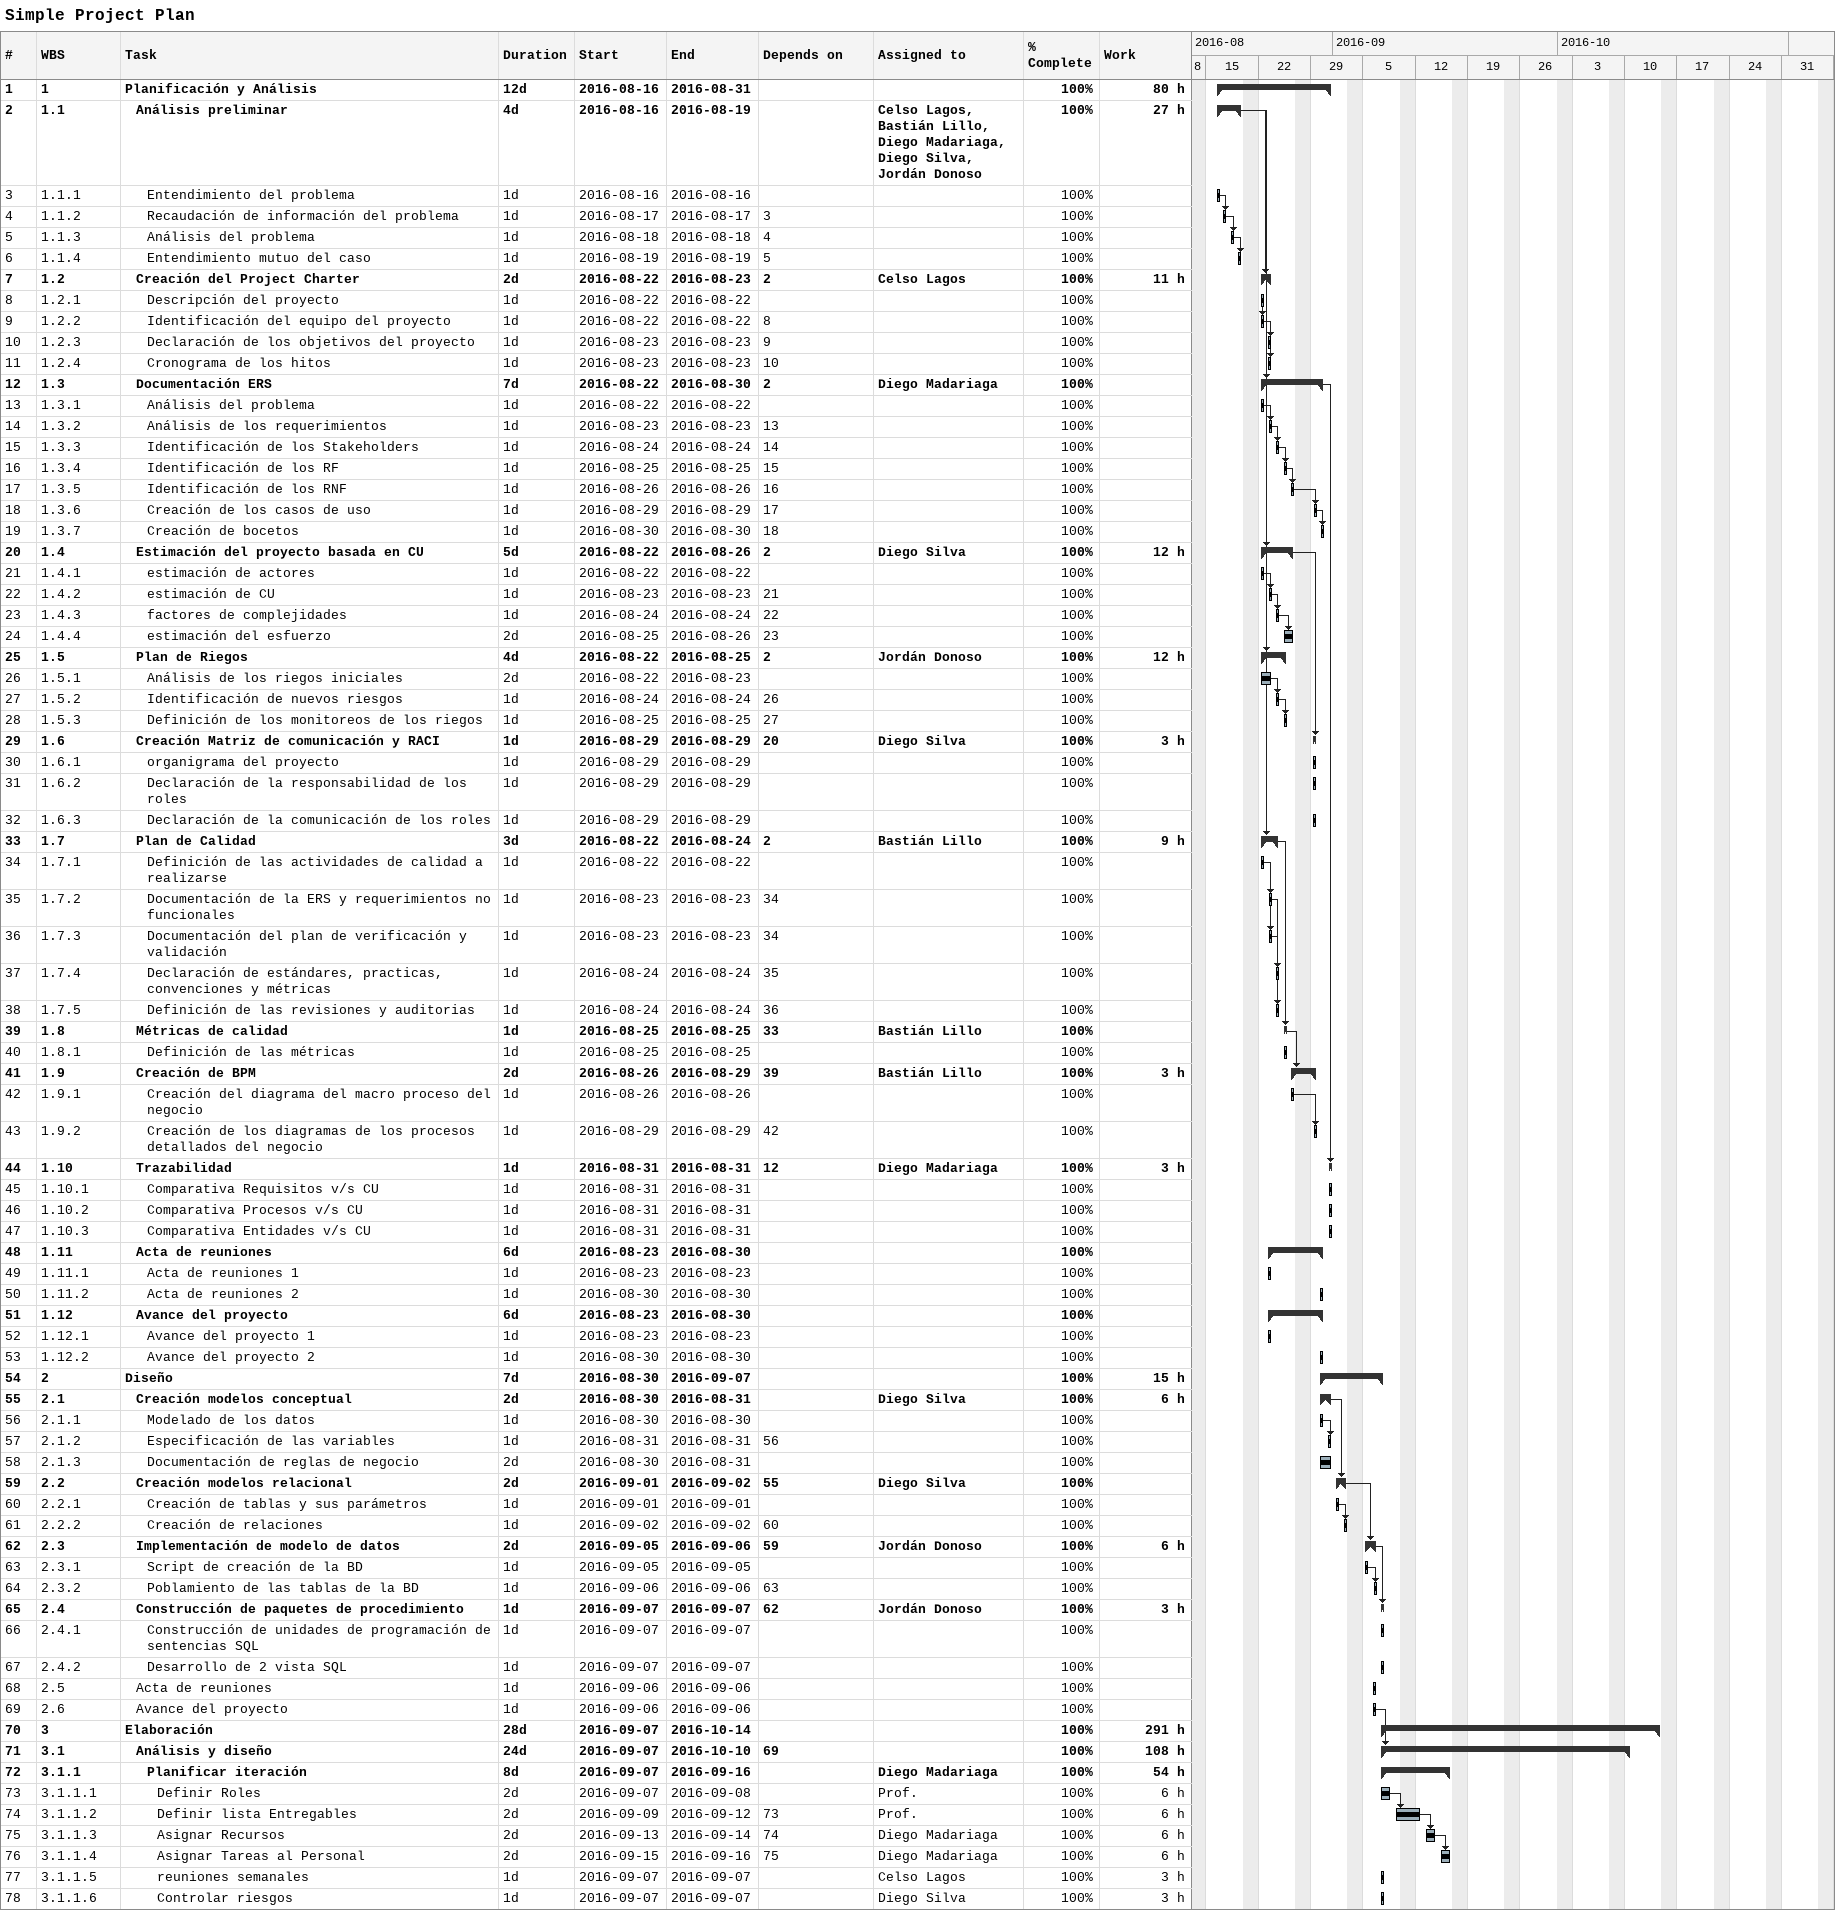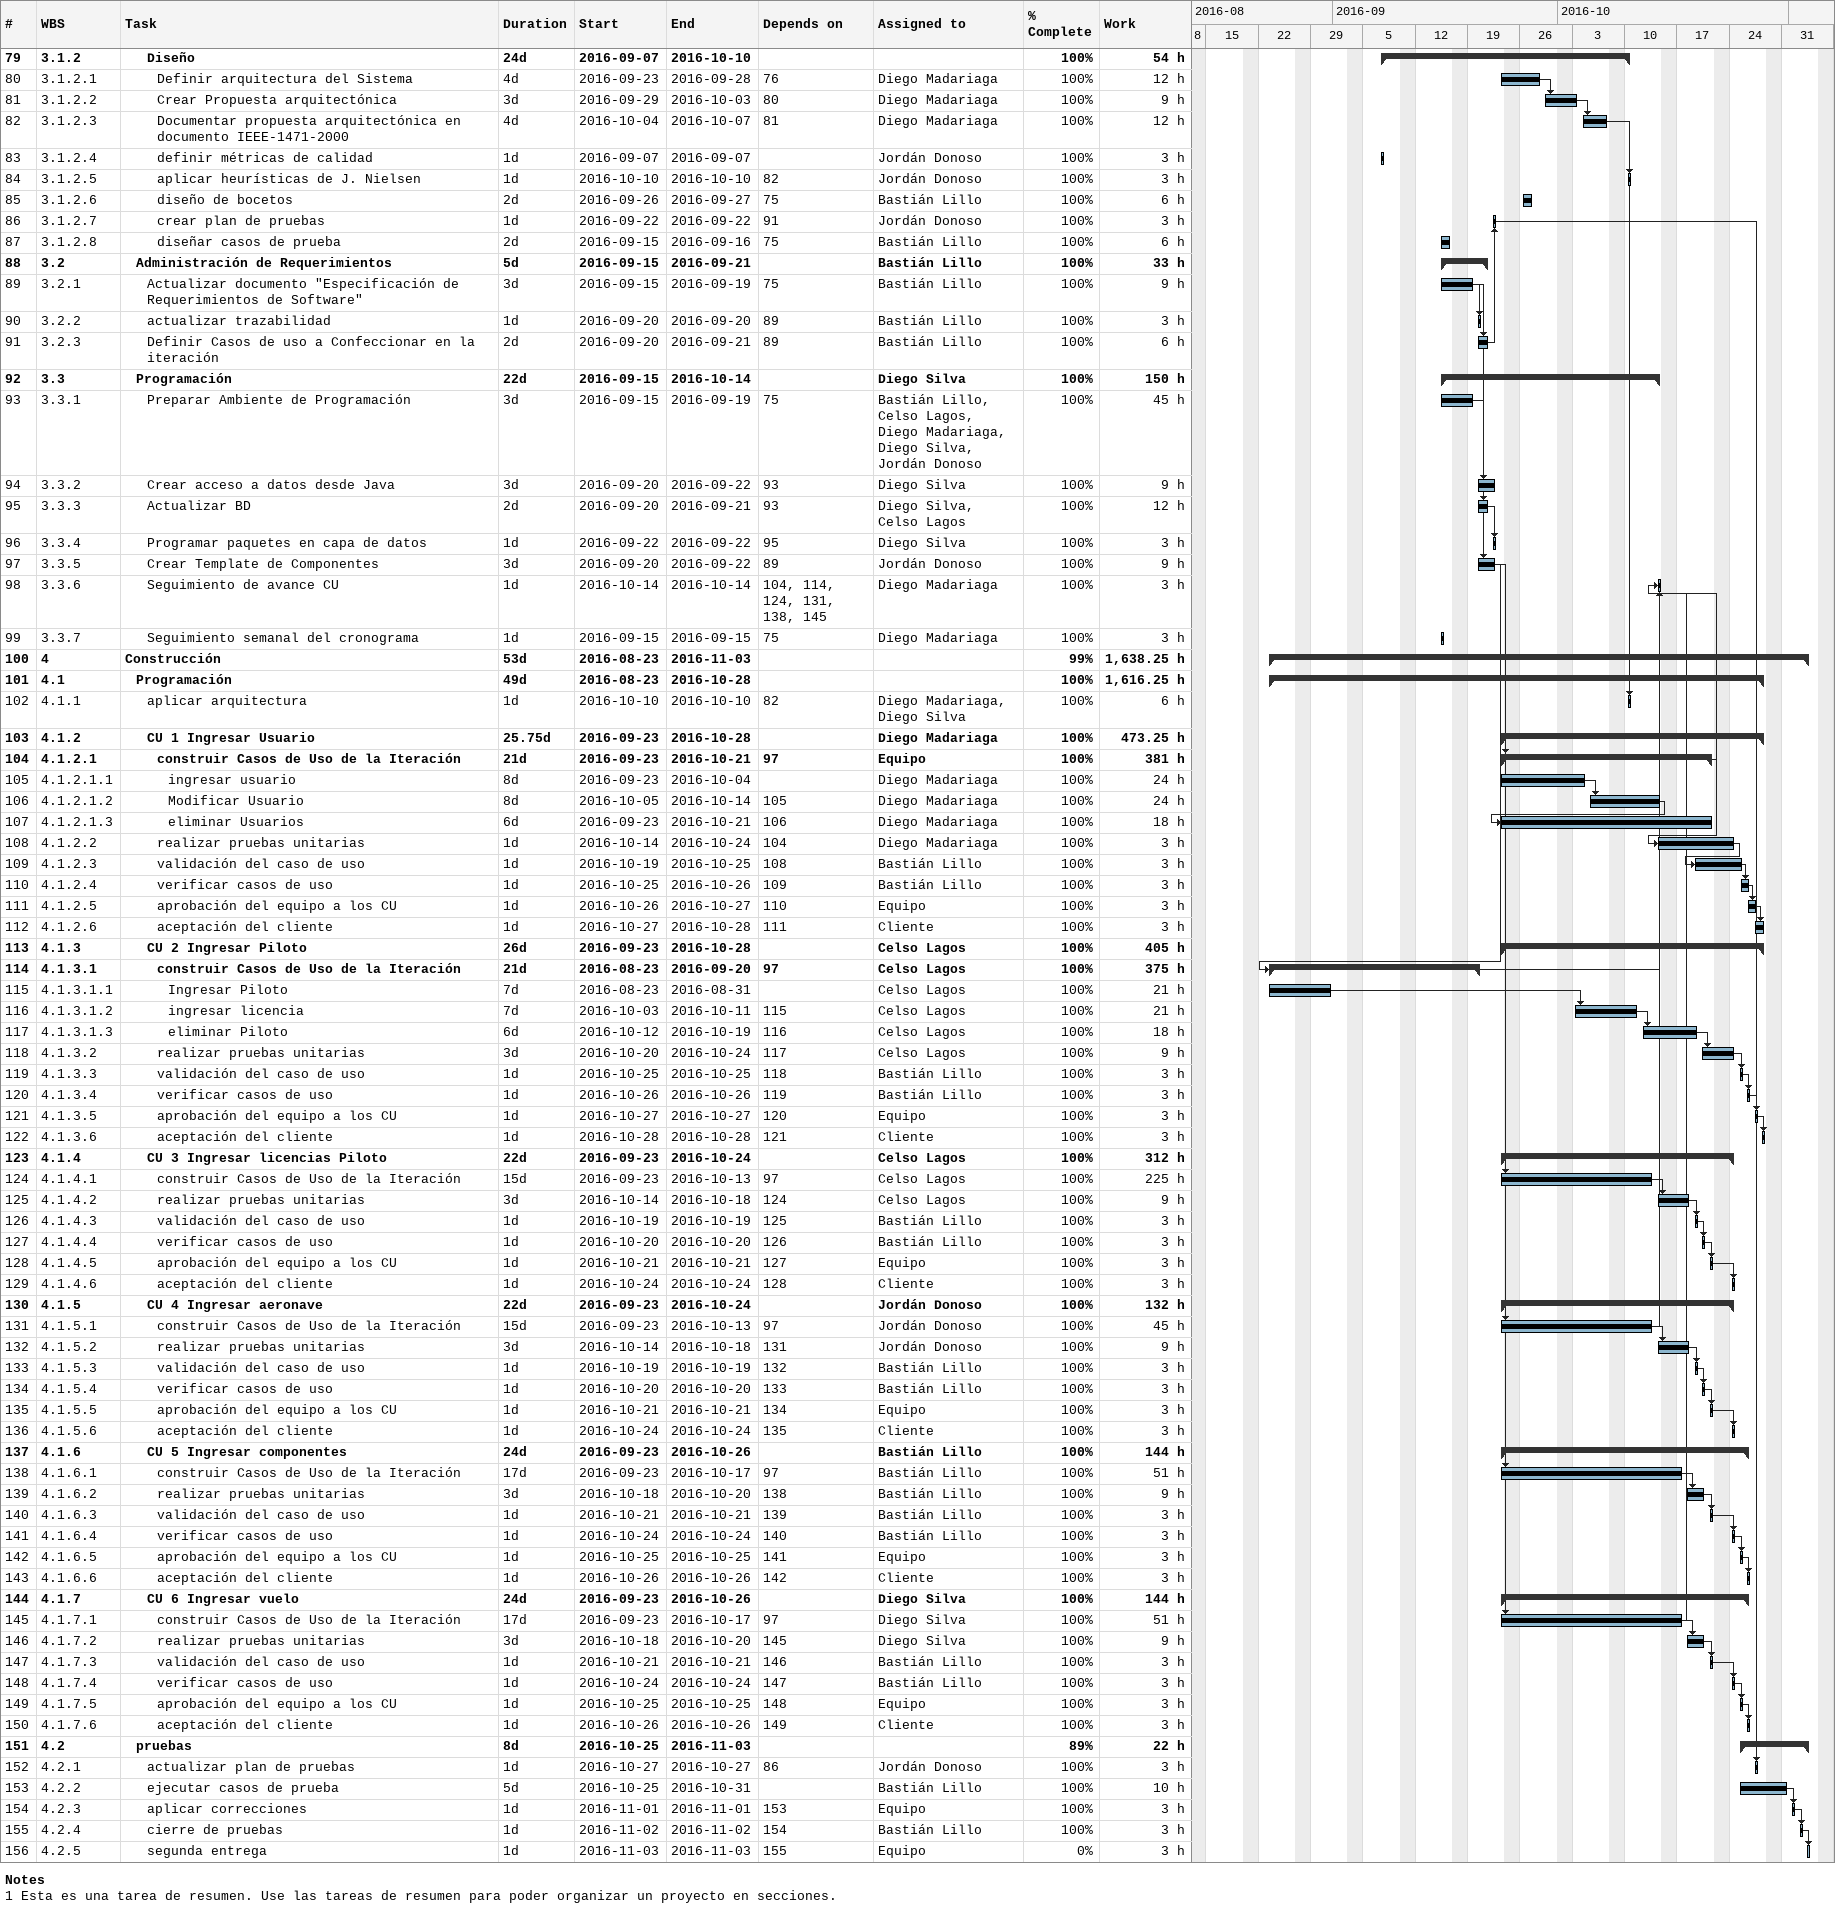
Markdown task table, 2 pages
Simple Project Plan

| ID | WBS | Task | Duration | Start | Finish | Predecessors | Resources | % complete | Work (h) |
|---|---|---|---|---|---|---|---|---|---|
| 1 | 1 | **Planificación y Análisis** | 12d | 2016-08-16 | 2016-08-31 |  |  | 100 | 80 |
| 2 | 1.1 | **Análisis preliminar** | 4d | 2016-08-16 | 2016-08-19 |  | Celso Lagos, Bastián Lillo, Diego Madariaga, Diego Silva, Jordán Donoso | 100 | 27 |
| 3 | 1.1.1 | Entendimiento del problema | 1d | 2016-08-16 | 2016-08-16 |  |  | 100 |  |
| 4 | 1.1.2 | Recaudación de información del problema | 1d | 2016-08-17 | 2016-08-17 | 3 |  | 100 |  |
| 5 | 1.1.3 | Análisis del problema | 1d | 2016-08-18 | 2016-08-18 | 4 |  | 100 |  |
| 6 | 1.1.4 | Entendimiento mutuo del caso | 1d | 2016-08-19 | 2016-08-19 | 5 |  | 100 |  |
| 7 | 1.2 | **Creación del Project Charter** | 2d | 2016-08-22 | 2016-08-23 | 2 | Celso Lagos | 100 | 11 |
| 8 | 1.2.1 | Descripción del proyecto | 1d | 2016-08-22 | 2016-08-22 |  |  | 100 |  |
| 9 | 1.2.2 | Identificación del equipo del proyecto | 1d | 2016-08-22 | 2016-08-22 | 8 |  | 100 |  |
| 10 | 1.2.3 | Declaración de los objetivos del proyecto | 1d | 2016-08-23 | 2016-08-23 | 9 |  | 100 |  |
| 11 | 1.2.4 | Cronograma de los hitos | 1d | 2016-08-23 | 2016-08-23 | 10 |  | 100 |  |
| 12 | 1.3 | **Documentación ERS** | 7d | 2016-08-22 | 2016-08-30 | 2 | Diego Madariaga | 100 |  |
| 13 | 1.3.1 | Análisis del problema | 1d | 2016-08-22 | 2016-08-22 |  |  | 100 |  |
| 14 | 1.3.2 | Análisis de los requerimientos | 1d | 2016-08-23 | 2016-08-23 | 13 |  | 100 |  |
| 15 | 1.3.3 | Identificación de los Stakeholders | 1d | 2016-08-24 | 2016-08-24 | 14 |  | 100 |  |
| 16 | 1.3.4 | Identificación de los RF | 1d | 2016-08-25 | 2016-08-25 | 15 |  | 100 |  |
| 17 | 1.3.5 | Identificación de los RNF | 1d | 2016-08-26 | 2016-08-26 | 16 |  | 100 |  |
| 18 | 1.3.6 | Creación de los casos de uso | 1d | 2016-08-29 | 2016-08-29 | 17 |  | 100 |  |
| 19 | 1.3.7 | Creación de bocetos | 1d | 2016-08-30 | 2016-08-30 | 18 |  | 100 |  |
| 20 | 1.4 | **Estimación del proyecto basada en CU** | 5d | 2016-08-22 | 2016-08-26 | 2 | Diego Silva | 100 | 12 |
| 21 | 1.4.1 | estimación de actores | 1d | 2016-08-22 | 2016-08-22 |  |  | 100 |  |
| 22 | 1.4.2 | estimación de CU | 1d | 2016-08-23 | 2016-08-23 | 21 |  | 100 |  |
| 23 | 1.4.3 | factores de complejidades | 1d | 2016-08-24 | 2016-08-24 | 22 |  | 100 |  |
| 24 | 1.4.4 | estimación del esfuerzo | 2d | 2016-08-25 | 2016-08-26 | 23 |  | 100 |  |
| 25 | 1.5 | **Plan de Riegos** | 4d | 2016-08-22 | 2016-08-25 | 2 | Jordán Donoso | 100 | 12 |
| 26 | 1.5.1 | Análisis de los riegos iniciales | 2d | 2016-08-22 | 2016-08-23 |  |  | 100 |  |
| 27 | 1.5.2 | Identificación de nuevos riesgos | 1d | 2016-08-24 | 2016-08-24 | 26 |  | 100 |  |
| 28 | 1.5.3 | Definición de los monitoreos de los riegos | 1d | 2016-08-25 | 2016-08-25 | 27 |  | 100 |  |
| 29 | 1.6 | **Creación Matriz de comunicación y RACI** | 1d | 2016-08-29 | 2016-08-29 | 20 | Diego Silva | 100 | 3 |
| 30 | 1.6.1 | organigrama del proyecto | 1d | 2016-08-29 | 2016-08-29 |  |  | 100 |  |
| 31 | 1.6.2 | Declaración de la responsabilidad de los roles | 1d | 2016-08-29 | 2016-08-29 |  |  | 100 |  |
| 32 | 1.6.3 | Declaración de la comunicación de los roles | 1d | 2016-08-29 | 2016-08-29 |  |  | 100 |  |
| 33 | 1.7 | **Plan de Calidad** | 3d | 2016-08-22 | 2016-08-24 | 2 | Bastián Lillo | 100 | 9 |
| 34 | 1.7.1 | Definición de las actividades de calidad a realizarse | 1d | 2016-08-22 | 2016-08-22 |  |  | 100 |  |
| 35 | 1.7.2 | Documentación de la ERS y requerimientos no funcionales | 1d | 2016-08-23 | 2016-08-23 | 34 |  | 100 |  |
| 36 | 1.7.3 | Documentación del plan de verificación y validación | 1d | 2016-08-23 | 2016-08-23 | 34 |  | 100 |  |
| 37 | 1.7.4 | Declaración de estándares, practicas, convenciones y métricas | 1d | 2016-08-24 | 2016-08-24 | 35 |  | 100 |  |
| 38 | 1.7.5 | Definición de las revisiones y auditorias | 1d | 2016-08-24 | 2016-08-24 | 36 |  | 100 |  |
| 39 | 1.8 | **Métricas de calidad** | 1d | 2016-08-25 | 2016-08-25 | 33 | Bastián Lillo | 100 |  |
| 40 | 1.8.1 | Definición de las métricas | 1d | 2016-08-25 | 2016-08-25 |  |  | 100 |  |
| 41 | 1.9 | **Creación de BPM** | 2d | 2016-08-26 | 2016-08-29 | 39 | Bastián Lillo | 100 | 3 |
| 42 | 1.9.1 | Creación del diagrama del macro proceso del negocio | 1d | 2016-08-26 | 2016-08-26 |  |  | 100 |  |
| 43 | 1.9.2 | Creación de los diagramas de los procesos detallados del negocio | 1d | 2016-08-29 | 2016-08-29 | 42 |  | 100 |  |
| 44 | 1.10 | **Trazabilidad** | 1d | 2016-08-31 | 2016-08-31 | 12 | Diego Madariaga | 100 | 3 |
| 45 | 1.10.1 | Comparativa Requisitos v/s CU | 1d | 2016-08-31 | 2016-08-31 |  |  | 100 |  |
| 46 | 1.10.2 | Comparativa Procesos v/s CU | 1d | 2016-08-31 | 2016-08-31 |  |  | 100 |  |
| 47 | 1.10.3 | Comparativa Entidades v/s CU | 1d | 2016-08-31 | 2016-08-31 |  |  | 100 |  |
| 48 | 1.11 | **Acta de reuniones** | 6d | 2016-08-23 | 2016-08-30 |  |  | 100 |  |
| 49 | 1.11.1 | Acta de reuniones 1 | 1d | 2016-08-23 | 2016-08-23 |  |  | 100 |  |
| 50 | 1.11.2 | Acta de reuniones 2 | 1d | 2016-08-30 | 2016-08-30 |  |  | 100 |  |
| 51 | 1.12 | **Avance del proyecto** | 6d | 2016-08-23 | 2016-08-30 |  |  | 100 |  |
| 52 | 1.12.1 | Avance del proyecto 1 | 1d | 2016-08-23 | 2016-08-23 |  |  | 100 |  |
| 53 | 1.12.2 | Avance del proyecto 2 | 1d | 2016-08-30 | 2016-08-30 |  |  | 100 |  |
| 54 | 2 | **Diseño** | 7d | 2016-08-30 | 2016-09-07 |  |  | 100 | 15 |
| 55 | 2.1 | **Creación modelos conceptual** | 2d | 2016-08-30 | 2016-08-31 |  | Diego Silva | 100 | 6 |
| 56 | 2.1.1 | Modelado de los datos | 1d | 2016-08-30 | 2016-08-30 |  |  | 100 |  |
| 57 | 2.1.2 | Especificación de las variables | 1d | 2016-08-31 | 2016-08-31 | 56 |  | 100 |  |
| 58 | 2.1.3 | Documentación de reglas de negocio | 2d | 2016-08-30 | 2016-08-31 |  |  | 100 |  |
| 59 | 2.2 | **Creación modelos relacional** | 2d | 2016-09-01 | 2016-09-02 | 55 | Diego Silva | 100 |  |
| 60 | 2.2.1 | Creación de tablas y sus parámetros | 1d | 2016-09-01 | 2016-09-01 |  |  | 100 |  |
| 61 | 2.2.2 | Creación de relaciones | 1d | 2016-09-02 | 2016-09-02 | 60 |  | 100 |  |
| 62 | 2.3 | **Implementación de modelo de datos** | 2d | 2016-09-05 | 2016-09-06 | 59 | Jordán Donoso | 100 | 6 |
| 63 | 2.3.1 | Script de creación de la BD | 1d | 2016-09-05 | 2016-09-05 |  |  | 100 |  |
| 64 | 2.3.2 | Poblamiento de las tablas de la BD | 1d | 2016-09-06 | 2016-09-06 | 63 |  | 100 |  |
| 65 | 2.4 | **Construcción de paquetes de procedimiento** | 1d | 2016-09-07 | 2016-09-07 | 62 | Jordán Donoso | 100 | 3 |
| 66 | 2.4.1 | Construcción de unidades de programación de sentencias SQL | 1d | 2016-09-07 | 2016-09-07 |  |  | 100 |  |
| 67 | 2.4.2 | Desarrollo de 2 vista SQL | 1d | 2016-09-07 | 2016-09-07 |  |  | 100 |  |
| 68 | 2.5 | Acta de reuniones | 1d | 2016-09-06 | 2016-09-06 |  |  | 100 |  |
| 69 | 2.6 | Avance del proyecto | 1d | 2016-09-06 | 2016-09-06 |  |  | 100 |  |
| 70 | 3 | **Elaboración** | 28d | 2016-09-07 | 2016-10-14 |  |  | 100 | 291 |
| 71 | 3.1 | **Análisis y diseño** | 24d | 2016-09-07 | 2016-10-10 | 69 |  | 100 | 108 |
| 72 | 3.1.1 | **Planificar iteración** | 8d | 2016-09-07 | 2016-09-16 |  | Diego Madariaga | 100 | 54 |
| 73 | 3.1.1.1 | Definir Roles | 2d | 2016-09-07 | 2016-09-08 |  | Prof. | 100 | 6 |
| 74 | 3.1.1.2 | Definir lista Entregables | 2d | 2016-09-09 | 2016-09-12 | 73 | Prof. | 100 | 6 |
| 75 | 3.1.1.3 | Asignar Recursos | 2d | 2016-09-13 | 2016-09-14 | 74 | Diego Madariaga | 100 | 6 |
| 76 | 3.1.1.4 | Asignar Tareas al Personal | 2d | 2016-09-15 | 2016-09-16 | 75 | Diego Madariaga | 100 | 6 |
| 77 | 3.1.1.5 | reuniones semanales | 1d | 2016-09-07 | 2016-09-07 |  | Celso Lagos | 100 | 3 |
| 78 | 3.1.1.6 | Controlar riesgos | 1d | 2016-09-07 | 2016-09-07 |  | Diego Silva | 100 | 3 |
| 79 | 3.1.2 | **Diseño** | 24d | 2016-09-07 | 2016-10-10 |  |  | 100 | 54 |
| 80 | 3.1.2.1 | Definir arquitectura del Sistema | 4d | 2016-09-23 | 2016-09-28 | 76 | Diego Madariaga | 100 | 12 |
| 81 | 3.1.2.2 | Crear Propuesta arquitectónica | 3d | 2016-09-29 | 2016-10-03 | 80 | Diego Madariaga | 100 | 9 |
| 82 | 3.1.2.3 | Documentar propuesta arquitectónica en documento IEEE-1471-2000 | 4d | 2016-10-04 | 2016-10-07 | 81 | Diego Madariaga | 100 | 12 |
| 83 | 3.1.2.4 | definir métricas de calidad | 1d | 2016-09-07 | 2016-09-07 |  | Jordán Donoso | 100 | 3 |
| 84 | 3.1.2.5 | aplicar heurísticas de J. Nielsen | 1d | 2016-10-10 | 2016-10-10 | 82 | Jordán Donoso | 100 | 3 |
| 85 | 3.1.2.6 | diseño de bocetos | 2d | 2016-09-26 | 2016-09-27 | 75 | Bastián Lillo | 100 | 6 |
| 86 | 3.1.2.7 | crear plan de pruebas | 1d | 2016-09-22 | 2016-09-22 | 91 | Jordán Donoso | 100 | 3 |
| 87 | 3.1.2.8 | diseñar casos de prueba | 2d | 2016-09-15 | 2016-09-16 | 75 | Bastián Lillo | 100 | 6 |
| 88 | 3.2 | **Administración de Requerimientos** | 5d | 2016-09-15 | 2016-09-21 |  | Bastián Lillo | 100 | 33 |
| 89 | 3.2.1 | Actualizar documento "Especificación de Requerimientos de Software" | 3d | 2016-09-15 | 2016-09-19 | 75 | Bastián Lillo | 100 | 9 |
| 90 | 3.2.2 | actualizar trazabilidad | 1d | 2016-09-20 | 2016-09-20 | 89 | Bastián Lillo | 100 | 3 |
| 91 | 3.2.3 | Definir Casos de uso a Confeccionar en la iteración | 2d | 2016-09-20 | 2016-09-21 | 89 | Bastián Lillo | 100 | 6 |
| 92 | 3.3 | **Programación** | 22d | 2016-09-15 | 2016-10-14 |  | Diego Silva | 100 | 150 |
| 93 | 3.3.1 | Preparar Ambiente de Programación | 3d | 2016-09-15 | 2016-09-19 | 75 | Bastián Lillo, Celso Lagos, Diego Madariaga, Diego Silva, Jordán Donoso | 100 | 45 |
| 94 | 3.3.2 | Crear acceso a datos desde Java | 3d | 2016-09-20 | 2016-09-22 | 93 | Diego Silva | 100 | 9 |
| 95 | 3.3.3 | Actualizar BD | 2d | 2016-09-20 | 2016-09-21 | 93 | Diego Silva, Celso Lagos | 100 | 12 |
| 96 | 3.3.4 | Programar paquetes en capa de datos | 1d | 2016-09-22 | 2016-09-22 | 95 | Diego Silva | 100 | 3 |
| 97 | 3.3.5 | Crear Template de Componentes | 3d | 2016-09-20 | 2016-09-22 | 89 | Jordán Donoso | 100 | 9 |
| 98 | 3.3.6 | Seguimiento de avance CU | 1d | 2016-10-14 | 2016-10-14 | 104, 114, 124, 131, 138, 145 | Diego Madariaga | 100 | 3 |
| 99 | 3.3.7 | Seguimiento semanal del cronograma | 1d | 2016-09-15 | 2016-09-15 | 75 | Diego Madariaga | 100 | 3 |
| 100 | 4 | **Construcción** | 53d | 2016-08-23 | 2016-11-03 |  |  | 99 | 1638.25 |
| 101 | 4.1 | **Programación** | 49d | 2016-08-23 | 2016-10-28 |  |  | 100 | 1616.25 |
| 102 | 4.1.1 | aplicar arquitectura | 1d | 2016-10-10 | 2016-10-10 | 82 | Diego Madariaga, Diego Silva | 100 | 6 |
| 103 | 4.1.2 | **CU 1 Ingresar Usuario** | 25.75d | 2016-09-23 | 2016-10-28 |  | Diego Madariaga | 100 | 473.25 |
| 104 | 4.1.2.1 | **construir Casos de Uso de la Iteración** | 21d | 2016-09-23 | 2016-10-21 | 97 | Equipo | 100 | 381 |
| 105 | 4.1.2.1.1 | ingresar usuario | 8d | 2016-09-23 | 2016-10-04 |  | Diego Madariaga | 100 | 24 |
| 106 | 4.1.2.1.2 | Modificar Usuario | 8d | 2016-10-05 | 2016-10-14 | 105 | Diego Madariaga | 100 | 24 |
| 107 | 4.1.2.1.3 | eliminar Usuarios | 6d | 2016-09-23 | 2016-10-21 | 106 | Diego Madariaga | 100 | 18 |
| 108 | 4.1.2.2 | realizar pruebas unitarias | 1d | 2016-10-14 | 2016-10-24 | 104 | Diego Madariaga | 100 | 3 |
| 109 | 4.1.2.3 | validación del caso de uso | 1d | 2016-10-19 | 2016-10-25 | 108 | Bastián Lillo | 100 | 3 |
| 110 | 4.1.2.4 | verificar casos de uso | 1d | 2016-10-25 | 2016-10-26 | 109 | Bastián Lillo | 100 | 3 |
| 111 | 4.1.2.5 | aprobación del equipo a los CU | 1d | 2016-10-26 | 2016-10-27 | 110 | Equipo | 100 | 3 |
| 112 | 4.1.2.6 | aceptación del cliente | 1d | 2016-10-27 | 2016-10-28 | 111 | Cliente | 100 | 3 |
| 113 | 4.1.3 | **CU 2 Ingresar Piloto** | 26d | 2016-09-23 | 2016-10-28 |  | Celso Lagos | 100 | 405 |
| 114 | 4.1.3.1 | **construir Casos de Uso de la Iteración** | 21d | 2016-08-23 | 2016-09-20 | 97 | Celso Lagos | 100 | 375 |
| 115 | 4.1.3.1.1 | Ingresar Piloto | 7d | 2016-08-23 | 2016-08-31 |  | Celso Lagos | 100 | 21 |
| 116 | 4.1.3.1.2 | ingresar licencia | 7d | 2016-10-03 | 2016-10-11 | 115 | Celso Lagos | 100 | 21 |
| 117 | 4.1.3.1.3 | eliminar Piloto | 6d | 2016-10-12 | 2016-10-19 | 116 | Celso Lagos | 100 | 18 |
| 118 | 4.1.3.2 | realizar pruebas unitarias | 3d | 2016-10-20 | 2016-10-24 | 117 | Celso Lagos | 100 | 9 |
| 119 | 4.1.3.3 | validación del caso de uso | 1d | 2016-10-25 | 2016-10-25 | 118 | Bastián Lillo | 100 | 3 |
| 120 | 4.1.3.4 | verificar casos de uso | 1d | 2016-10-26 | 2016-10-26 | 119 | Bastián Lillo | 100 | 3 |
| 121 | 4.1.3.5 | aprobación del equipo a los CU | 1d | 2016-10-27 | 2016-10-27 | 120 | Equipo | 100 | 3 |
| 122 | 4.1.3.6 | aceptación del cliente | 1d | 2016-10-28 | 2016-10-28 | 121 | Cliente | 100 | 3 |
| 123 | 4.1.4 | **CU 3 Ingresar licencias Piloto** | 22d | 2016-09-23 | 2016-10-24 |  | Celso Lagos | 100 | 312 |
| 124 | 4.1.4.1 | construir Casos de Uso de la Iteración | 15d | 2016-09-23 | 2016-10-13 | 97 | Celso Lagos | 100 | 225 |
| 125 | 4.1.4.2 | realizar pruebas unitarias | 3d | 2016-10-14 | 2016-10-18 | 124 | Celso Lagos | 100 | 9 |
| 126 | 4.1.4.3 | validación del caso de uso | 1d | 2016-10-19 | 2016-10-19 | 125 | Bastián Lillo | 100 | 3 |
| 127 | 4.1.4.4 | verificar casos de uso | 1d | 2016-10-20 | 2016-10-20 | 126 | Bastián Lillo | 100 | 3 |
| 128 | 4.1.4.5 | aprobación del equipo a los CU | 1d | 2016-10-21 | 2016-10-21 | 127 | Equipo | 100 | 3 |
| 129 | 4.1.4.6 | aceptación del cliente | 1d | 2016-10-24 | 2016-10-24 | 128 | Cliente | 100 | 3 |
| 130 | 4.1.5 | **CU 4 Ingresar aeronave** | 22d | 2016-09-23 | 2016-10-24 |  | Jordán Donoso | 100 | 132 |
| 131 | 4.1.5.1 | construir Casos de Uso de la Iteración | 15d | 2016-09-23 | 2016-10-13 | 97 | Jordán Donoso | 100 | 45 |
| 132 | 4.1.5.2 | realizar pruebas unitarias | 3d | 2016-10-14 | 2016-10-18 | 131 | Jordán Donoso | 100 | 9 |
| 133 | 4.1.5.3 | validación del caso de uso | 1d | 2016-10-19 | 2016-10-19 | 132 | Bastián Lillo | 100 | 3 |
| 134 | 4.1.5.4 | verificar casos de uso | 1d | 2016-10-20 | 2016-10-20 | 133 | Bastián Lillo | 100 | 3 |
| 135 | 4.1.5.5 | aprobación del equipo a los CU | 1d | 2016-10-21 | 2016-10-21 | 134 | Equipo | 100 | 3 |
| 136 | 4.1.5.6 | aceptación del cliente | 1d | 2016-10-24 | 2016-10-24 | 135 | Cliente | 100 | 3 |
| 137 | 4.1.6 | **CU 5 Ingresar componentes** | 24d | 2016-09-23 | 2016-10-26 |  | Bastián Lillo | 100 | 144 |
| 138 | 4.1.6.1 | construir Casos de Uso de la Iteración | 17d | 2016-09-23 | 2016-10-17 | 97 | Bastián Lillo | 100 | 51 |
| 139 | 4.1.6.2 | realizar pruebas unitarias | 3d | 2016-10-18 | 2016-10-20 | 138 | Bastián Lillo | 100 | 9 |
| 140 | 4.1.6.3 | validación del caso de uso | 1d | 2016-10-21 | 2016-10-21 | 139 | Bastián Lillo | 100 | 3 |
| 141 | 4.1.6.4 | verificar casos de uso | 1d | 2016-10-24 | 2016-10-24 | 140 | Bastián Lillo | 100 | 3 |
| 142 | 4.1.6.5 | aprobación del equipo a los CU | 1d | 2016-10-25 | 2016-10-25 | 141 | Equipo | 100 | 3 |
| 143 | 4.1.6.6 | aceptación del cliente | 1d | 2016-10-26 | 2016-10-26 | 142 | Cliente | 100 | 3 |
| 144 | 4.1.7 | **CU 6 Ingresar vuelo** | 24d | 2016-09-23 | 2016-10-26 |  | Diego Silva | 100 | 144 |
| 145 | 4.1.7.1 | construir Casos de Uso de la Iteración | 17d | 2016-09-23 | 2016-10-17 | 97 | Diego Silva | 100 | 51 |
| 146 | 4.1.7.2 | realizar pruebas unitarias | 3d | 2016-10-18 | 2016-10-20 | 145 | Diego Silva | 100 | 9 |
| 147 | 4.1.7.3 | validación del caso de uso | 1d | 2016-10-21 | 2016-10-21 | 146 | Bastián Lillo | 100 | 3 |
| 148 | 4.1.7.4 | verificar casos de uso | 1d | 2016-10-24 | 2016-10-24 | 147 | Bastián Lillo | 100 | 3 |
| 149 | 4.1.7.5 | aprobación del equipo a los CU | 1d | 2016-10-25 | 2016-10-25 | 148 | Equipo | 100 | 3 |
| 150 | 4.1.7.6 | aceptación del cliente | 1d | 2016-10-26 | 2016-10-26 | 149 | Cliente | 100 | 3 |
| 151 | 4.2 | **pruebas** | 8d | 2016-10-25 | 2016-11-03 |  |  | 89 | 22 |
| 152 | 4.2.1 | actualizar plan de pruebas | 1d | 2016-10-27 | 2016-10-27 | 86 | Jordán Donoso | 100 | 3 |
| 153 | 4.2.2 | ejecutar casos de prueba | 5d | 2016-10-25 | 2016-10-31 |  | Bastián Lillo | 100 | 10 |
| 154 | 4.2.3 | aplicar correcciones | 1d | 2016-11-01 | 2016-11-01 | 153 | Equipo | 100 | 3 |
| 155 | 4.2.4 | cierre de pruebas | 1d | 2016-11-02 | 2016-11-02 | 154 | Bastián Lillo | 100 | 3 |
| 156 | 4.2.5 | segunda entrega | 1d | 2016-11-03 | 2016-11-03 | 155 | Equipo | 0 | 3 |

Notes
- 1: Esta es una tarea de resumen. Use las tareas de resumen para poder organizar un proyecto en secciones.
